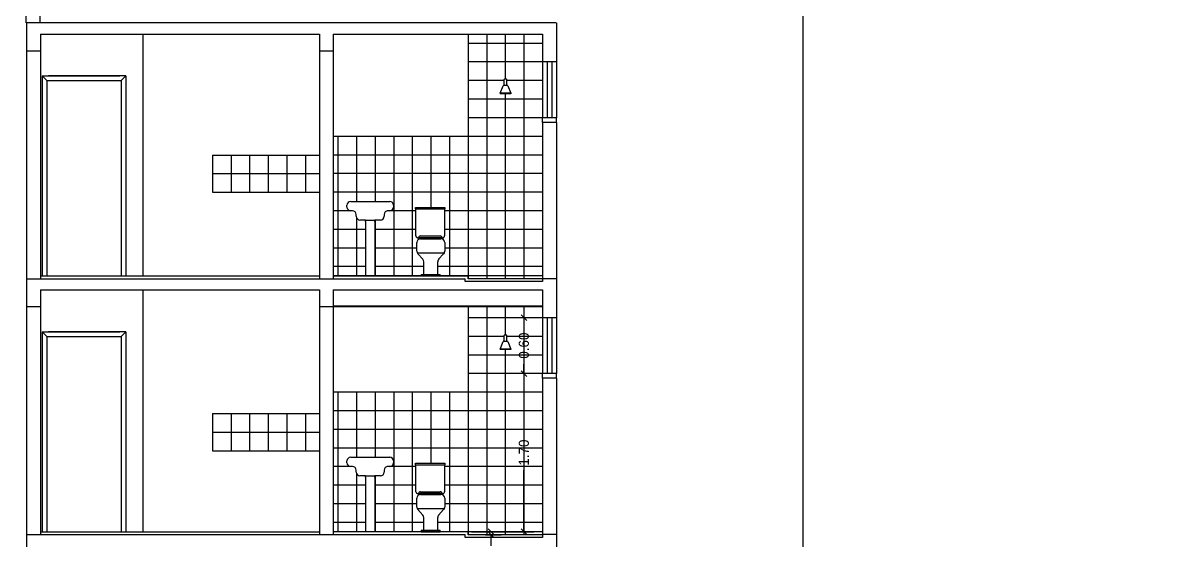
# Model space of a CAD drawing. Extents: x -9 to 119, y 33 to 95.
# Drawn here: x 40.92 to 53.22, y 42.14 to 47.7 of the extents above; entities that cross this region are included whole.
import ezdxf

# ---------------------------------------------------------------- set-up
doc = ezdxf.new("R2010")
doc.units = 0
doc.header["$LTSCALE"] = 8
doc.linetypes.add('ACAD_ISO04W100', pattern=[30.5, 24, -3, 0.5, -3])
doc.layers.get('0').update_dxf_attribs({"linetype": 'CONTINUOUS'})
doc.layers.get('DEFPOINTS').update_dxf_attribs({"linetype": 'CONTINUOUS'})
for name, color, linetype in [('CONCRETO', 5, 'CONTINUOUS'), ('COTA', 244, 'CONTINUOUS'), ('COTAS', 244, 'CONTINUOUS'), ('EQUIPAMENTOS', 1, 'CONTINUOUS'), ('ESQUADRIAS', 244, 'CONTINUOUS'), ('PAREDE', 7, 'CONTINUOUS'), ('PAREDES', 7, 'CONTINUOUS'), ('PISO', 30, 'CONTINUOUS')]:
    doc.layers.add(name, color=color, linetype=linetype)
doc.dimstyles.get("Standard").update_dxf_attribs({"dimtxt": 0.18, "dimasz": 0.18, "dimexe": 0.18, "dimexo": 0.0625, "dimgap": 0.09, "dimtad": 0, "dimtih": 1, "dimtoh": 1, "dimzin": 0, "dimtxsty": 'STANDARD', "dimcen": 0.09, "dimclrt": 30, "dimazin": 3, "dimtfac": 1, "dimtdec": 4, "dimtofl": 0, "dimtmove": 0, "dimatfit": 3, "dimtolj": 1, "dimtzin": 0})

# ---------------------------------------------------------------- blocks, each defined once
blk = doc.blocks.new('_OBLIQUE')
at = {"color": 0, "linetype": 'BYBLOCK'}
blk.add_line((-0.5, -0.5), (0.5, 0.5), dxfattribs=at)
blk = doc.blocks.new('*D6')
at = {"color": 0, "linetype": 'BYBLOCK', "ltscale": 0.2}
for p, q in [((66.345, 102.712), (66.532, 102.712)), ((66.365, 102.68), (66.532, 102.68)), ((66.424, 102.712), (66.424, 102.712)), ((66.424, 102.68), (66.424, 102.56))]:
    blk.add_line(p, q, dxfattribs=at)
at = {"layer": 'DEFPOINTS', "color": 0, "linetype": 'BYBLOCK', "ltscale": 0.2}
for p in [(66.308, 102.712), (66.328, 102.68), (66.424, 102.68)]:
    blk.add_point(p, dxfattribs=at)
at = {"color": 0, "linetype": 'BYBLOCK', "ltscale": 0.2, "xscale": 0.06, "yscale": 0.06, "zscale": 0.06}
for p, rotation in [((66.424, 102.712), 270), ((66.424, 102.68), 90)]:
    blk.add_blockref('_OBLIQUE', p, dxfattribs=dict(at, rotation=rotation))
at = {"color": 30, "linetype": 'BYBLOCK', "ltscale": 0.2, "insert": (66.424, 102.362), "char_height": 0.108, "attachment_point": 5, "rotation": 90}
blk.add_mtext('\\A1;0.03', dxfattribs=at)
blk = doc.blocks.new('*D28')
at = {"color": 0, "linetype": 'BYBLOCK', "ltscale": 0.2}
for p, q in [((65.96, 102.189), (65.689, 102.189)), ((65.797, 102.189), (65.797, 101.528)), ((65.797, 100.489), (65.797, 101.15)), ((65.235, 100.489), (65.905, 100.489))]:
    blk.add_line(p, q, dxfattribs=at)
at = {"layer": 'DEFPOINTS', "color": 0, "linetype": 'BYBLOCK', "ltscale": 0.2}
for p in [(65.997, 102.189), (65.197, 100.489), (65.797, 100.489)]:
    blk.add_point(p, dxfattribs=at)
at = {"color": 0, "linetype": 'BYBLOCK', "ltscale": 0.2, "xscale": 0.06, "yscale": 0.06, "zscale": 0.06}
for p, rotation in [((65.797, 102.189), 90), ((65.797, 100.489), 270)]:
    blk.add_blockref('_OBLIQUE', p, dxfattribs=dict(at, rotation=rotation))
at = {"color": 30, "linetype": 'BYBLOCK', "ltscale": 0.2, "insert": (65.797, 101.339), "char_height": 0.108, "attachment_point": 5, "rotation": 90}
blk.add_mtext('\\A1;1.70', dxfattribs=at)
blk = doc.blocks.new('*D29')
at = {"color": 0, "linetype": 'BYBLOCK', "ltscale": 0.2}
for p, q in [((65.96, 102.789), (65.689, 102.789)), ((65.797, 102.789), (65.797, 102.687)), ((65.96, 102.189), (65.689, 102.189)), ((65.797, 102.189), (65.797, 102.291))]:
    blk.add_line(p, q, dxfattribs=at)
at = {"layer": 'DEFPOINTS', "color": 0, "linetype": 'BYBLOCK', "ltscale": 0.2}
for p in [(65.797, 102.789), (65.997, 102.789), (65.997, 102.189)]:
    blk.add_point(p, dxfattribs=at)
at = {"color": 0, "linetype": 'BYBLOCK', "ltscale": 0.2, "xscale": 0.06, "yscale": 0.06, "zscale": 0.06}
for p, rotation in [((65.797, 102.789), 90), ((65.797, 102.189), 270)]:
    blk.add_blockref('_OBLIQUE', p, dxfattribs=dict(at, rotation=rotation))
at = {"color": 30, "linetype": 'BYBLOCK', "ltscale": 0.2, "insert": (65.797, 102.489), "char_height": 0.108, "attachment_point": 5, "rotation": 90}
blk.add_mtext('\\A1;0.60', dxfattribs=at)
blk = doc.blocks.new('*D135')
at = {"color": 0, "linetype": 'BYBLOCK', "ltscale": 0.2}
for p, q in [((7.985, 47.321), (7.476, 47.321)), ((7.584, 47.321), (7.584, 46.228)), ((7.584, 44.721), (7.584, 45.814)), ((7.985, 44.721), (7.476, 44.721)), ((68.619, 37.951), (68.397, 37.951)), ((68.505, 37.951), (68.505, 37.422)), ((68.505, 36.496), (68.505, 37.026)), ((68.619, 36.496), (68.397, 36.496))]:
    blk.add_line(p, q, dxfattribs=at)
at = {"layer": 'DEFPOINTS', "color": 0, "linetype": 'BYBLOCK', "ltscale": 0.2}
for p in [(8.023, 47.321), (7.584, 44.721), (8.023, 44.721), (68.656, 37.951), (68.505, 36.496), (68.656, 36.496)]:
    blk.add_point(p, dxfattribs=at)
at = {"color": 0, "linetype": 'BYBLOCK', "ltscale": 0.2, "xscale": 0.06, "yscale": 0.06, "zscale": 0.06}
for p, rotation in [((7.584, 47.321), 90), ((7.584, 44.721), 270), ((68.505, 37.951), 90), ((68.505, 36.496), 270)]:
    blk.add_blockref('_OBLIQUE', p, dxfattribs=dict(at, rotation=rotation))
at = {"color": 30, "linetype": 'BYBLOCK', "ltscale": 0.2, "char_height": 0.108, "attachment_point": 5, "rotation": 90}
for s, insert in [('\\A1;2.60', (7.584, 46.021)), ('\\A1;1.46', (68.505, 37.224))]:
    blk.add_mtext(s, dxfattribs=dict(at, insert=insert))
blk = doc.blocks.new('*D136')
at = {"color": 0, "linetype": 'BYBLOCK', "ltscale": 0.2}
for p, q in [((11.096, 52.301), (10.761, 52.301)), ((10.869, 52.301), (10.869, 51.819)), ((10.869, 50.941), (10.869, 51.423)), ((11.497, 50.941), (10.761, 50.941)), ((7.985, 44.571), (7.481, 44.571)), ((7.589, 44.571), (7.589, 43.478)), ((7.589, 41.971), (7.589, 43.064)), ((7.985, 41.971), (7.481, 41.971)), ((68.619, 38.151), (68.223, 38.151)), ((68.331, 38.151), (68.331, 37.522)), ((68.331, 36.496), (68.331, 37.126)), ((68.619, 36.496), (68.223, 36.496))]:
    blk.add_line(p, q, dxfattribs=at)
at = {"layer": 'DEFPOINTS', "color": 0, "linetype": 'BYBLOCK', "ltscale": 0.2}
for p in [(10.869, 52.301), (11.134, 52.301), (11.534, 50.941), (8.023, 44.571), (7.589, 41.971), (8.023, 41.971), (68.656, 38.151), (68.331, 36.496), (68.656, 36.496)]:
    blk.add_point(p, dxfattribs=at)
at = {"color": 0, "linetype": 'BYBLOCK', "ltscale": 0.2, "xscale": 0.06, "yscale": 0.06, "zscale": 0.06}
for p, rotation in [((10.869, 52.301), 90), ((10.869, 50.941), 270), ((7.589, 44.571), 90), ((7.589, 41.971), 270), ((68.331, 38.151), 90), ((68.331, 36.496), 270)]:
    blk.add_blockref('_OBLIQUE', p, dxfattribs=dict(at, rotation=rotation))
at = {"color": 30, "linetype": 'BYBLOCK', "ltscale": 0.2, "char_height": 0.108, "attachment_point": 5, "rotation": 90}
for s, insert in [('\\A1;1.36', (10.869, 51.621)), ('\\A1;2.60', (7.589, 43.271)), ('\\A1;1.66', (68.331, 37.324))]:
    blk.add_mtext(s, dxfattribs=dict(at, insert=insert))

msp = doc.modelspace()

# ---------------------------------------------------------------- linework, layer by layer
at = {"layer": 'CONCRETO', "color": 5, "ltscale": 0.2}
for p, q in [((46.656, 47.695), (40.956, 47.695)), ((40.96, 47.695), (40.96, 47.395)), ((46.66, 47.695), (46.66, 47.275)), ((41.11, 47.575), (44.11, 47.575)), ((41.11, 47.575), (41.11, 47.395)), ((44.11, 47.575), (44.11, 47.395)), ((44.26, 47.575), (44.26, 47.395)), ((44.26, 47.575), (46.51, 47.575)), ((46.51, 47.575), (46.51, 47.275)), ((40.96, 47.395), (41.11, 47.395)), ((44.11, 47.395), (44.26, 47.395)), ((46.66, 47.275), (46.51, 47.275)), ((46.66, 46.675), (46.51, 46.675)), ((46.51, 46.625), (46.51, 46.675)), ((46.66, 46.625), (46.51, 46.625)), ((46.66, 46.625), (46.66, 46.675)), ((40.96, 44.945), (40.96, 44.645)), ((40.96, 44.945), (45.68, 44.945)), ((46.66, 44.945), (46.511, 44.945)), ((46.66, 44.945), (46.66, 44.525)), ((41.11, 44.825), (44.11, 44.825)), ((41.11, 44.825), (41.11, 44.645)), ((44.11, 44.825), (44.11, 44.645)), ((44.26, 44.825), (44.26, 44.645)), ((44.26, 44.825), (46.51, 44.825)), ((46.51, 44.825), (46.51, 44.525)), ((40.96, 44.645), (41.11, 44.645)), ((44.11, 44.645), (44.26, 44.645)), ((46.66, 44.525), (46.51, 44.525)), ((46.66, 43.925), (46.51, 43.925)), ((46.51, 43.875), (46.51, 43.925)), ((46.66, 43.875), (46.66, 43.925)), ((46.66, 43.875), (46.51, 43.875)), ((40.96, 42.195), (40.96, 41.895)), ((40.96, 42.195), (45.68, 42.195)), ((46.66, 42.195), (46.511, 42.195)), ((46.66, 42.195), (46.66, 41.745))]:
    msp.add_line(p, q, dxfattribs=at)
at = {"layer": 'CONCRETO', "color": 5, "linetype": 'CONTINUOUS', "ltscale": 0.2}
for p, q in [((45.68, 44.915), (45.68, 44.945)), ((46.511, 44.915), (45.68, 44.915)), ((46.511, 44.946), (46.511, 44.915)), ((45.68, 42.165), (45.68, 42.195)), ((46.511, 42.196), (46.511, 42.165)), ((46.511, 42.165), (45.68, 42.165))]:
    msp.add_line(p, q, dxfattribs=at)
at = {"layer": 'COTA', "color": 244, "linetype": 'CONTINUOUS', "ltscale": 0.2}
for p, q in [((45.145, 45.695), (45.145, 45.711)), ((45.145, 45.711), (45.461, 45.711)), ((45.145, 45.695), (45.461, 45.695)), ((45.149, 45.405), (45.149, 45.695)), ((45.456, 45.695), (45.456, 45.405)), ((45.461, 45.711), (45.461, 45.695)), ((45.436, 45.385), (45.169, 45.385)), ((45.145, 42.961), (45.461, 42.961)), ((45.145, 42.945), (45.145, 42.961)), ((45.145, 42.945), (45.461, 42.945)), ((45.149, 42.655), (45.149, 42.945)), ((45.456, 42.945), (45.456, 42.655)), ((45.461, 42.961), (45.461, 42.945)), ((45.436, 42.635), (45.169, 42.635))]:
    msp.add_line(p, q, dxfattribs=at)
for centre, start, end in [((45.169, 45.405), 180, 270), ((45.436, 45.405), 270, 360), ((45.169, 42.655), 180, 270), ((45.436, 42.655), 270, 360)]:
    msp.add_arc(centre, 0.02, start, end, dxfattribs=at)
at = {"layer": 'EQUIPAMENTOS', "color": 244, "linetype": 'CONTINUOUS', "ltscale": 0.3}
for p, q in [((46.055, 46.939), (46.087, 47.019)), ((46.132, 47.022), (46.092, 47.022)), ((46.097, 47.022), (46.097, 47.085)), ((46.122, 47.09), (46.102, 47.09)), ((46.127, 47.022), (46.127, 47.085)), ((46.137, 47.019), (46.171, 46.939)), ((46.055, 46.939), (46.055, 46.933)), ((46.171, 46.939), (46.055, 46.939)), ((46.171, 46.933), (46.055, 46.933)), ((46.171, 46.939), (46.171, 46.933)), ((44.607, 45.576), (44.707, 45.576)), ((44.607, 45.561), (44.607, 44.976)), ((44.707, 45.561), (44.707, 44.976)), ((45.179, 45.376), (45.179, 45.386)), ((45.429, 45.376), (45.179, 45.376)), ((45.199, 45.406), (45.409, 45.406)), ((45.199, 45.376), (45.199, 45.375)), ((45.349, 45.376), (45.349, 45.375)), ((45.429, 45.386), (45.429, 45.376)), ((45.158, 45.24), (45.158, 45.335)), ((45.198, 45.375), (45.418, 45.375)), ((45.458, 45.335), (45.458, 45.24)), ((45.161, 45.224), (45.454, 45.224)), ((45.222, 45.155), (45.168, 45.213)), ((45.447, 45.213), (45.393, 45.155)), ((45.454, 45.224), (45.447, 45.213)), ((45.233, 44.992), (45.233, 45.128)), ((45.383, 44.992), (45.383, 45.128)), ((45.205, 44.992), (45.409, 44.992)), ((45.205, 44.992), (45.205, 44.975)), ((45.205, 44.975), (45.409, 44.975)), ((46.132, 44.272), (46.092, 44.272)), ((46.097, 44.272), (46.097, 44.335)), ((46.122, 44.34), (46.102, 44.34)), ((46.127, 44.272), (46.127, 44.335)), ((46.055, 44.189), (46.087, 44.269)), ((46.171, 44.189), (46.055, 44.189)), ((46.055, 44.189), (46.055, 44.183)), ((46.171, 44.183), (46.055, 44.183)), ((46.137, 44.269), (46.171, 44.189)), ((46.171, 44.189), (46.171, 44.183)), ((44.607, 42.826), (44.707, 42.826)), ((44.607, 42.811), (44.607, 42.226)), ((44.707, 42.811), (44.707, 42.226)), ((45.158, 42.49), (45.158, 42.585)), ((45.179, 42.626), (45.179, 42.636)), ((45.429, 42.626), (45.179, 42.626)), ((45.198, 42.625), (45.418, 42.625)), ((45.199, 42.656), (45.409, 42.656)), ((45.199, 42.626), (45.199, 42.625)), ((45.349, 42.626), (45.349, 42.625)), ((45.429, 42.636), (45.429, 42.626)), ((45.458, 42.585), (45.458, 42.49)), ((45.161, 42.474), (45.454, 42.474)), ((45.222, 42.405), (45.168, 42.463)), ((45.447, 42.463), (45.393, 42.405)), ((45.454, 42.474), (45.447, 42.463)), ((45.233, 42.242), (45.233, 42.378)), ((45.383, 42.242), (45.383, 42.378)), ((45.205, 42.242), (45.409, 42.242)), ((45.205, 42.242), (45.205, 42.225)), ((45.205, 42.225), (45.409, 42.225))]:
    msp.add_line(p, q, dxfattribs=at)
at = {"layer": 'EQUIPAMENTOS', "color": 244, "ltscale": 0.3}
for p, q in [((44.447, 45.776), (44.867, 45.776)), ((44.407, 45.716), (44.407, 45.736)), ((44.467, 45.676), (44.447, 45.676)), ((44.507, 45.616), (44.507, 45.636)), ((44.807, 45.636), (44.807, 45.616)), ((44.867, 45.676), (44.847, 45.676)), ((44.907, 45.736), (44.907, 45.716)), ((44.607, 45.576), (44.547, 45.576)), ((44.607, 45.561), (44.607, 45.576)), ((44.767, 45.576), (44.707, 45.576)), ((44.707, 45.561), (44.707, 45.576)), ((44.407, 42.966), (44.407, 42.986)), ((44.447, 43.026), (44.867, 43.026)), ((44.467, 42.926), (44.447, 42.926)), ((44.867, 42.926), (44.847, 42.926)), ((44.907, 42.986), (44.907, 42.966)), ((44.507, 42.866), (44.507, 42.886)), ((44.607, 42.826), (44.547, 42.826)), ((44.607, 42.811), (44.607, 42.826)), ((44.707, 42.811), (44.707, 42.826)), ((44.767, 42.826), (44.707, 42.826)), ((44.807, 42.886), (44.807, 42.866))]:
    msp.add_line(p, q, dxfattribs=at)
at = {"layer": 'EQUIPAMENTOS', "color": 244, "linetype": 'ACAD_ISO04W100', "ltscale": 0.3}
for p, q in [((45.409, 44.975), (45.409, 44.992)), ((45.409, 42.225), (45.409, 42.242))]:
    msp.add_line(p, q, dxfattribs=at)
at = {"layer": 'EQUIPAMENTOS', "color": 244, "linetype": 'CONTINUOUS', "ltscale": 0.3}
for centre, radius, start, end in [((46.092, 47.017), 0.005, 90, 157.9876), ((46.102, 47.085), 0.005, 90, 180), ((46.122, 47.085), 0.005, 0, 90), ((46.132, 47.017), 0.005, 23.357, 90), ((45.199, 45.386), 0.02, 90, 180), ((45.409, 45.386), 0.02, 0, 90), ((45.198, 45.335), 0.04, 90, 180), ((45.418, 45.335), 0.04, 0, 90), ((45.198, 45.24), 0.04, 180, 222.7501), ((45.207, 45.141), 0.02, 42.7501, 42.7501), ((45.193, 45.128), 0.04, 0, 42.7501), ((45.423, 45.128), 0.04, 137.2499, 180), ((45.418, 45.24), 0.04, 336.9588, 0), ((46.092, 44.267), 0.005, 90, 157.9876), ((46.102, 44.335), 0.005, 90, 180), ((46.122, 44.335), 0.005, 0, 90), ((46.132, 44.267), 0.005, 23.357, 90), ((45.198, 42.585), 0.04, 90, 180), ((45.199, 42.636), 0.02, 90, 180), ((45.409, 42.636), 0.02, 0, 90), ((45.418, 42.585), 0.04, 0, 90), ((45.198, 42.49), 0.04, 180, 222.7501), ((45.418, 42.49), 0.04, 336.9588, 0), ((45.207, 42.391), 0.02, 42.7501, 42.7501), ((45.193, 42.378), 0.04, 0, 42.7501), ((45.423, 42.378), 0.04, 137.2499, 180)]:
    msp.add_arc(centre, radius, start, end, dxfattribs=at)
at = {"layer": 'EQUIPAMENTOS', "color": 244, "ltscale": 0.3}
for centre, start, end in [((44.447, 45.736), 90, 180), ((44.867, 45.736), 0, 90), ((44.447, 45.716), 180, 270), ((44.467, 45.636), 0, 90), ((44.847, 45.636), 90, 180), ((44.867, 45.716), 270, 0), ((44.547, 45.616), 180, 270), ((44.767, 45.616), 270, 0), ((44.447, 42.986), 90, 180), ((44.447, 42.966), 180, 270), ((44.467, 42.886), 0, 90), ((44.847, 42.886), 90, 180), ((44.867, 42.986), 0, 90), ((44.867, 42.966), 270, 0), ((44.547, 42.866), 180, 270), ((44.767, 42.866), 270, 0)]:
    msp.add_arc(centre, 0.04, start, end, dxfattribs=at)
at = {"layer": 'ESQUADRIAS', "color": 30, "ltscale": 0.2}
for p, q in [((42.21, 47.575), (42.21, 44.975)), ((41.13, 47.125), (41.13, 44.975)), ((41.13, 47.125), (41.965, 47.125)), ((42.03, 47.125), (41.195, 47.125)), ((42.03, 47.125), (42.03, 44.975)), ((41.18, 47.075), (41.18, 44.975)), ((41.18, 47.075), (41.98, 47.075)), ((41.98, 47.075), (41.98, 44.975)), ((42.21, 44.825), (42.21, 42.225)), ((41.13, 44.375), (41.965, 44.375)), ((41.13, 44.375), (41.13, 42.225)), ((41.18, 44.325), (41.98, 44.325)), ((41.18, 44.325), (41.18, 42.225)), ((42.03, 44.375), (41.195, 44.375)), ((41.98, 44.325), (41.98, 42.225)), ((42.03, 44.375), (42.03, 42.225))]:
    msp.add_line(p, q, dxfattribs=at)
at = {"layer": 'ESQUADRIAS', "color": 1, "ltscale": 0.2}
for p, q in [((46.51, 47.275), (46.51, 46.675)), ((46.51, 47.275), (46.51, 46.675)), ((46.66, 47.275), (46.66, 46.675)), ((41.18, 47.075), (41.13, 47.125)), ((41.98, 47.075), (42.03, 47.125)), ((46.51, 44.525), (46.51, 43.925)), ((46.51, 44.525), (46.51, 43.925)), ((46.66, 44.525), (46.66, 43.925)), ((41.18, 44.325), (41.13, 44.375)), ((41.98, 44.325), (42.03, 44.375))]:
    msp.add_line(p, q, dxfattribs=at)
at = {"layer": 'ESQUADRIAS', "color": 5, "ltscale": 0.2}
for p, q in [((46.56, 47.275), (46.56, 46.675)), ((46.61, 47.275), (46.61, 46.675)), ((46.56, 44.525), (46.56, 43.925)), ((46.61, 44.525), (46.61, 43.925))]:
    msp.add_line(p, q, dxfattribs=at)
at = {"layer": 'PAREDE', "color": 3, "ltscale": 0.2}
for p, q in [((40.96, 47.395), (40.96, 44.945)), ((41.11, 47.395), (41.11, 44.945)), ((46.66, 46.625), (46.66, 44.945)), ((40.96, 44.645), (40.96, 42.195)), ((41.11, 44.645), (41.11, 42.195))]:
    msp.add_line(p, q, dxfattribs=at)
at = {"layer": 'PAREDES', "color": 3, "ltscale": 0.2}
for p, q in [((40.956, 47.695), (40.956, 48.745)), ((41.106, 47.695), (41.106, 48.745)), ((44.11, 47.395), (44.11, 44.945)), ((44.26, 47.395), (44.26, 44.945)), ((46.51, 46.625), (46.51, 44.945)), ((44.11, 44.645), (44.11, 42.195)), ((44.26, 44.645), (44.26, 42.195)), ((46.51, 43.875), (46.51, 42.195)), ((46.66, 43.875), (46.66, 42.195))]:
    msp.add_line(p, q, dxfattribs=at)
at = {"layer": 'PAREDES', "color": 30, "ltscale": 0.2}
msp.add_line((49.31, 48.745), (49.31, 36.716), dxfattribs=at)
at = {"layer": 'PISO', "color": 30, "ltscale": 0.2}
for p, q in [((45.71, 47.575), (45.71, 44.945)), ((45.91, 47.575), (45.91, 44.945)), ((46.11, 47.575), (46.11, 47.09)), ((46.31, 47.575), (46.31, 44.945)), ((46.11, 46.933), (46.11, 44.945)), ((44.31, 46.475), (44.31, 44.975)), ((44.51, 46.475), (44.51, 45.776)), ((44.71, 46.475), (44.71, 45.776)), ((44.91, 46.475), (44.91, 44.975)), ((45.11, 46.475), (45.11, 44.975)), ((45.31, 46.475), (45.31, 45.711)), ((45.51, 46.475), (45.51, 44.975)), ((42.96, 46.275), (42.96, 45.875)), ((42.96, 46.275), (44.11, 46.275)), ((43.16, 46.275), (43.16, 45.875)), ((43.36, 46.275), (43.36, 45.875)), ((43.56, 46.275), (43.56, 45.875)), ((43.76, 46.275), (43.76, 45.875)), ((43.96, 46.275), (43.96, 45.875)), ((42.96, 46.075), (44.11, 46.075)), ((42.96, 45.875), (44.11, 45.875)), ((44.51, 45.6), (44.51, 44.975)), ((44.71, 45.576), (44.71, 44.975)), ((41.11, 44.975), (44.11, 44.975)), ((45.71, 44.975), (45.71, 44.943)), ((45.71, 44.645), (45.71, 42.193)), ((45.91, 44.645), (45.91, 42.195)), ((46.11, 44.645), (46.11, 44.34)), ((46.31, 44.645), (46.31, 42.195)), ((46.11, 44.183), (46.11, 42.195)), ((44.31, 43.725), (44.31, 42.225)), ((44.51, 43.725), (44.51, 43.026)), ((44.71, 43.725), (44.71, 43.026)), ((44.91, 43.725), (44.91, 42.225)), ((45.11, 43.725), (45.11, 42.225)), ((45.31, 43.725), (45.31, 42.961)), ((45.51, 43.725), (45.51, 42.225)), ((42.96, 43.495), (44.11, 43.495)), ((42.96, 43.495), (42.96, 43.095)), ((43.16, 43.495), (43.16, 43.095)), ((43.36, 43.495), (43.36, 43.095)), ((43.56, 43.495), (43.56, 43.095)), ((43.76, 43.495), (43.76, 43.095)), ((43.96, 43.495), (43.96, 43.095)), ((42.96, 43.295), (44.11, 43.295)), ((42.96, 43.095), (44.11, 43.095)), ((44.51, 42.85), (44.51, 42.225)), ((44.71, 42.826), (44.71, 42.225)), ((41.11, 42.225), (44.11, 42.225)), ((45.71, 42.225), (45.71, 42.193))]:
    msp.add_line(p, q, dxfattribs=at)
at = {"layer": 'PISO', "color": 30, "linetype": 'CONTINUOUS', "ltscale": 0.2}
for p, q in [((46.51, 47.475), (45.71, 47.475)), ((46.51, 47.275), (45.71, 47.275)), ((46.097, 47.075), (45.71, 47.075)), ((46.51, 47.075), (46.127, 47.075)), ((46.51, 46.875), (45.71, 46.875)), ((46.51, 46.675), (45.71, 46.675)), ((46.51, 46.475), (44.26, 46.475)), ((46.51, 46.275), (44.26, 46.275)), ((46.51, 46.075), (44.26, 46.075)), ((46.51, 45.875), (44.26, 45.875)), ((44.46, 45.675), (44.26, 45.675)), ((45.149, 45.675), (44.84, 45.675)), ((46.51, 45.675), (45.456, 45.675)), ((44.607, 45.475), (44.26, 45.475)), ((45.149, 45.475), (44.707, 45.475)), ((45.358, 45.375), (45.358, 45.376)), ((46.51, 45.475), (45.456, 45.475)), ((44.607, 45.275), (44.26, 45.275)), ((45.158, 45.275), (44.707, 45.275)), ((46.51, 45.275), (45.458, 45.275)), ((44.607, 45.075), (44.26, 45.075)), ((45.233, 45.075), (44.707, 45.075)), ((46.51, 45.075), (45.383, 45.075)), ((46.51, 44.975), (44.26, 44.975)), ((44.26, 44.975), (45.71, 44.975)), ((45.71, 44.943), (45.71, 44.975)), ((46.511, 44.943), (45.71, 44.943)), ((44.26, 44.655), (46.51, 44.655)), ((44.26, 44.645), (46.51, 44.645)), ((46.51, 44.525), (45.71, 44.525)), ((46.097, 44.325), (45.71, 44.325)), ((46.51, 44.325), (46.127, 44.325)), ((46.51, 44.125), (45.71, 44.125)), ((46.51, 43.925), (45.71, 43.925)), ((46.51, 43.725), (44.26, 43.725)), ((46.51, 43.525), (44.26, 43.525)), ((46.51, 43.325), (44.26, 43.325)), ((46.51, 43.125), (44.26, 43.125)), ((44.46, 42.925), (44.26, 42.925)), ((45.149, 42.925), (44.84, 42.925)), ((46.51, 42.925), (45.456, 42.925)), ((44.607, 42.725), (44.26, 42.725)), ((45.149, 42.725), (44.707, 42.725)), ((46.51, 42.725), (45.456, 42.725)), ((45.358, 42.625), (45.358, 42.626)), ((44.607, 42.525), (44.26, 42.525)), ((45.158, 42.525), (44.707, 42.525)), ((46.51, 42.525), (45.458, 42.525)), ((44.607, 42.325), (44.26, 42.325)), ((45.233, 42.325), (44.707, 42.325)), ((46.51, 42.325), (45.383, 42.325)), ((45.84, 42.225), (44.26, 42.225)), ((46.51, 42.225), (44.26, 42.225)), ((45.71, 42.193), (45.71, 42.225)), ((46.511, 42.193), (45.71, 42.193))]:
    msp.add_line(p, q, dxfattribs=at)

# ---------------------------------------------------------------- dimensions: what is measured, and where the dimension line sits
at = {"layer": 'COTA', "color": 30, "ltscale": 0.2}
dim = msp.add_linear_dim(base=(9.687, 52.301), p1=(10.352, 50.941), p2=(9.952, 52.301), angle=90, dimstyle='STANDARD', override={"dimscale": 0.6, "dimasz": 0.1, "dimtih": 0, "dimtoh": 0, "dimblk1": 'OBLIQUE', "dimblk2": 'OBLIQUE', "dimsah": 1}, dxfattribs=at)
dim.commit()
dim.dimension.update_dxf_attribs({"geometry": '*D136', "text_midpoint": (9.687, 51.621), "insert": (-1.182, 0)})
at = {"layer": 'COTA', "color": 244, "ltscale": 0.2}
for base, p1, p2, picture, middle in [((7.589, 41.971), (8.023, 44.571), (8.023, 41.971), '*D136', (7.589, 43.271)), ((68.3309, 36.4958), (68.6563, 38.1514), (68.6563, 36.4958), '*D136', (68.3309, 37.3236)), ((7.584, 44.721), (8.023, 47.321), (8.023, 44.721), '*D135', (7.584, 46.021)), ((68.5053, 36.4958), (68.6563, 37.9514), (68.6563, 36.4958), '*D135', (68.5053, 37.2236))]:
    dim = msp.add_linear_dim(base=base, p1=p1, p2=p2, angle=90, dimstyle='STANDARD', override={"dimscale": 0.6, "dimasz": 0.1, "dimtih": 0, "dimtoh": 0, "dimblk1": 'OBLIQUE', "dimblk2": 'OBLIQUE', "dimsah": 1}, dxfattribs=at)
    dim.commit()
    dim.dimension.update_dxf_attribs({"geometry": picture, "text_midpoint": middle})
for base, p2, picture, middle in [((46.31, 44.525), (46.51, 44.525), '*D29', (46.31, 44.225)), ((46.31, 42.225), (45.71, 42.225), '*D28', (46.31, 43.075))]:
    dim = msp.add_linear_dim(base=base, p1=(46.51, 43.925), p2=p2, angle=90, dimstyle='STANDARD', override={"dimscale": 0.6, "dimasz": 0.1, "dimtih": 0, "dimtoh": 0, "dimblk1": 'OBLIQUE', "dimblk2": 'OBLIQUE', "dimsah": 1}, dxfattribs=at)
    dim.commit()
    dim.dimension.update_dxf_attribs({"geometry": picture, "text_midpoint": middle, "insert": (-19.487, -58.263)})
at = {"layer": 'COTAS', "color": 244, "ltscale": 0.2}
dim = msp.add_linear_dim(base=(45.956, 42.193), p1=(45.84, 42.225), p2=(45.86, 42.193), angle=90, dimstyle='STANDARD', override={"dimscale": 0.6, "dimasz": 0.1, "dimtih": 0, "dimtoh": 0, "dimblk1": 'OBLIQUE', "dimblk2": 'OBLIQUE', "dimsah": 1}, dxfattribs=at)
dim.commit()
dim.dimension.update_dxf_attribs({"geometry": '*D6', "text_midpoint": (45.956, 41.875), "insert": (-20.468, -60.487)})

doc.saveas('drawing.dxf')
